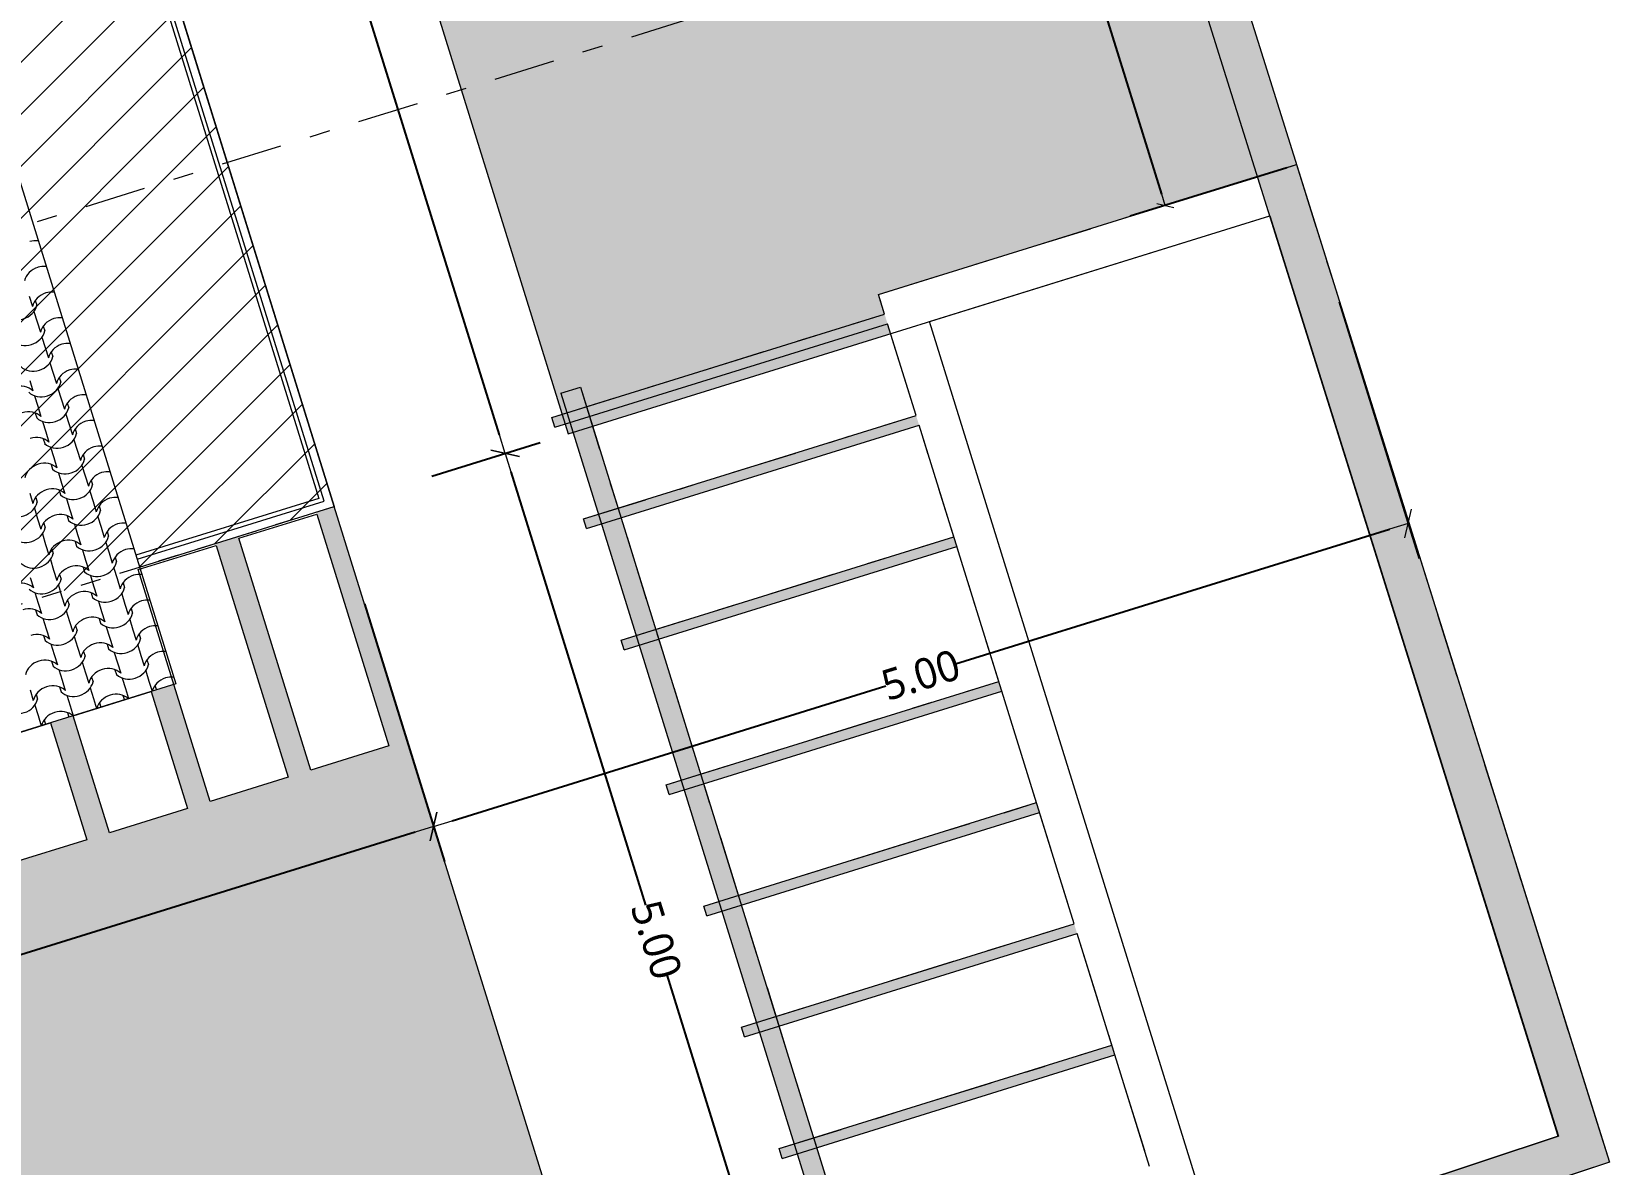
# Model space of a CAD drawing. Header units: metres. Extents: x -111189 to -108577, y -72951 to -72647.
# Drawn here: x -110186.16 to -110178.43, y -72666.55 to -72660.99 of the extents above; entities that cross this region are included whole.
import ezdxf

# ---------------------------------------------------------------- set-up
doc = ezdxf.new("R2010")
doc.units = ezdxf.units.M
doc.header["$MEASUREMENT"] = 0
for name, pattern in [('Dot & Dashed', [0.670278, 0.3175, -0.176389, 0, -0.176389]), ('OTK - Traço Ponto', [0.2, 0.1, -0.05, 0, -0.05]), ('OTK - Traço Ponto CORTES_ALÇ', [0.6, 0.3, -0.15, 0, -0.15])]:
    doc.linetypes.add(name, pattern=pattern)
for name, color, linetype in [('00 - Cotas Implantação', 7, 'Continuous'), ('00 - Muros - Pormenores', 7, 'Continuous'), ('03 - COBERTURA', 7, 'Continuous'), ('03 - LAJES', 7, 'Continuous'), ('05 - VIGA', 7, 'Continuous'), ('06 - ESCADAS _ GUARDAS', 7, 'Continuous'), ('07 - MUROS', 7, 'Continuous'), ('13 - IMPLANTAÇÃO (apoio).Layer Apoio', 7, 'Continuous'), ('14 - CORTES.Marcadores', 7, 'Continuous'), ('Planta Piso -1_1_01 - TERRENO PROPOSTO', 7, 'Continuous')]:
    doc.layers.add(name, color=color, linetype=linetype)
doc.styles.add('ESTILO_GERADO_2', font='malgunsl.ttf')
doc.styles.add('ESTILO_GERADO_3', font='AGENCYR.TTF')
doc.dimstyles.new('ESTILO_GERADO__1', dxfattribs={"dimtxt": 0.15, "dimasz": 0.095, "dimexe": 0.18, "dimexo": 0.5, "dimgap": 0, "dimtad": 1, "dimzin": 0, "dimdsep": 46, "dimtxsty": 'ESTILO_GERADO_2', "dimblk": 'ARROWHEAD_2', "dimblk1": 'ARROWHEAD_2', "dimblk2": 'ARROWHEAD_2', "dimcen": 0.09, "dimclrd": 7, "dimclre": 7, "dimclrt": 7, "dimadec": 0, "dimazin": 0, "dimtfac": 1, "dimtdec": 4, "dimtmove": 0, "dimatfit": 3, "dimfxl": 1, "dimtolj": 1, "dimtzin": 0, "dimarcsym": 0})
doc.dimstyles.new('ESTILO_GERADO__2', dxfattribs={"dimtxt": 0.15, "dimasz": 0.057, "dimexe": 0.18, "dimexo": 0.05, "dimgap": 0, "dimtad": 1, "dimzin": 0, "dimdsep": 46, "dimtxsty": 'ESTILO_GERADO_3', "dimblk": 'ARROWHEAD_2', "dimblk1": 'ARROWHEAD_2', "dimblk2": 'ARROWHEAD_2', "dimcen": 0.09, "dimclrd": 7, "dimclre": 7, "dimclrt": 7, "dimadec": 0, "dimazin": 0, "dimtfac": 1, "dimtdec": 4, "dimtmove": 0, "dimatfit": 3, "dimfxl": 1, "dimtolj": 1, "dimtzin": 0, "dimarcsym": 0})

# ---------------------------------------------------------------- blocks, each defined once
blk = doc.blocks.new('Laje_3_1', base_point=(-111162.0815, -72915.9705))
at = {"layer": '03 - LAJES', "color": 7, "linetype": 'Continuous', "lineweight": 13, "flags": 128}
blk.add_lwpolyline([(-111163.0365, -72916.2674), (-111162.0815, -72915.9705), (-111159.1279, -72925.472), (-111155.6894, -72924.4031), (-111154.2753, -72928.9149), (-111156.1365, -72929.5327), (-111158.8502, -72930.4076), (-111159.9176, -72926.9741), (-111160.2738, -72925.8282), (-111161.4909, -72921.913)], dxfattribs=at)
blk = doc.blocks.new('Malha_6_1', base_point=(-111154.2753, -72928.9149))
at = {"layer": '07 - MUROS', "linetype": 'Continuous', "lineweight": 0}
blk.add_hatch(color=250, dxfattribs=at).paths.add_polyline_path([(-111154.2753, -72928.9149), (-111156.1365, -72929.5327), (-111159.09, -72930.4849), (-111164.2662, -72932.1225), (-111169.7538, -72933.8587), (-111170.2586, -72934.0184), (-111170.1617, -72934.1975), (-111169.6945, -72934.0497), (-111164.1649, -72932.3002), (-111159.0287, -72930.6752), (-111156.0735, -72929.7225), (-111154.2123, -72929.1048), (-111154.0247, -72929.0425), (-111154.0845, -72928.8516), (-111155.5736, -72924.1053), (-111156.9911, -72919.5843), (-111158.4787, -72914.7125), (-111159.2416, -72912.4995), (-111159.816, -72910.1515), (-111159.8677, -72909.9405), (-111160.0737, -72910.0093), (-111162.78, -72910.9139), (-111165.9934, -72911.9879), (-111178.3602, -72915.7838), (-111179.4098, -72916.106), (-111179.8807, -72916.2505), (-111179.7835, -72916.4299), (-111179.3505, -72916.2969), (-111178.3009, -72915.9747), (-111165.9179, -72912.1735), (-111162.7323, -72911.1088), (-111160.0103, -72910.199), (-111159.432, -72912.5631), (-111158.6677, -72914.7777), (-111157.2206, -72919.5177), (-111155.764, -72924.165)])
at = {"layer": '07 - MUROS', "color": 7, "linetype": 'Continuous', "lineweight": 13, "flags": 128}
blk.add_lwpolyline([(-111158.4787, -72914.7125), (-111156.9911, -72919.5843), (-111155.5736, -72924.1053), (-111154.0845, -72928.8516), (-111154.0247, -72929.0425), (-111154.2123, -72929.1048), (-111156.0735, -72929.7225), (-111159.0287, -72930.6752), (-111164.1649, -72932.3002), (-111169.6945, -72934.0497), (-111170.1617, -72934.1975), (-111170.2586, -72934.0184), (-111169.7538, -72933.8587), (-111164.2662, -72932.1225), (-111159.09, -72930.4849), (-111156.1365, -72929.5327), (-111154.2753, -72928.9149), (-111155.764, -72924.165), (-111157.2206, -72919.5177), (-111158.6677, -72914.7777)], dxfattribs=at)
blk = doc.blocks.new('Laje_8_1', base_point=(-111161.669, -72921.3401))
at = {"layer": '03 - LAJES', "color": 7, "linetype": 'Continuous', "lineweight": 13, "flags": 128}
blk.add_lwpolyline([(-111161.2287, -72926.1251), (-111160.2738, -72925.8282), (-111161.4909, -72921.913)], dxfattribs=at)
blk = doc.blocks.new('Laje_9_1', base_point=(-111163.2274, -72916.3267))
at = {"layer": '03 - LAJES', "color": 7, "linetype": 'Continuous', "lineweight": 13, "flags": 128}
blk.add_lwpolyline([(-111163.2274, -72916.3267), (-111160.2738, -72925.8282)], close=True, dxfattribs=at)
blk = doc.blocks.new('Laje_17_1', base_point=(-111162.2212, -72926.4442))
at = {"layer": '03 - LAJES', "color": 7, "linetype": 'Continuous', "lineweight": 13, "flags": 128}
blk.add_lwpolyline([(-111162.0461, -72927.0075), (-111161.6641, -72926.8887), (-111161.486, -72927.4617), (-111161.8679, -72927.5804)], close=True, dxfattribs=at)
blk = doc.blocks.new('Laje_18_1', base_point=(-111161.7282, -72926.2909))
at = {"layer": '03 - LAJES', "color": 7, "linetype": 'Continuous', "lineweight": 13, "flags": 128}
blk.add_lwpolyline([(-111161.5531, -72926.8542), (-111161.1711, -72926.7355), (-111160.993, -72927.3084), (-111161.375, -72927.4272)], close=True, dxfattribs=at)
blk = doc.blocks.new('Laje_19_1', base_point=(-111161.2352, -72926.1377))
at = {"layer": '03 - LAJES', "color": 7, "linetype": 'Continuous', "lineweight": 13, "flags": 128}
blk.add_lwpolyline([(-111161.2352, -72926.1377), (-111160.8532, -72926.019), (-111160.5, -72927.1552), (-111160.882, -72927.2739)], close=True, dxfattribs=at)
blk = doc.blocks.new('Laje_20_1', base_point=(-111160.7422, -72925.9844))
at = {"layer": '03 - LAJES', "color": 7, "linetype": 'Continuous', "lineweight": 13, "flags": 128}
blk.add_lwpolyline([(-111160.7422, -72925.9844), (-111160.3602, -72925.8657), (-111160.007, -72927.0019), (-111160.389, -72927.1207)], close=True, dxfattribs=at)
blk = doc.blocks.new('Guarda_5_1', base_point=(-110957.0649, -73026.2797))
at = {"layer": '06 - ESCADAS _ GUARDAS', "color": 254, "linetype": 'Continuous', "lineweight": 13}
for p, q in [((-111161.5482, -72921.9308), (-111160.3489, -72925.7887)), ((-111160.3238, -72925.8019), (-111161.5291, -72921.9249)), ((-111160.3489, -72925.7887), (-111161.2465, -72926.0678)), ((-111161.2406, -72926.0869), (-111160.3238, -72925.8019))]:
    blk.add_line(p, q, dxfattribs=at)
at = {"layer": '06 - ESCADAS _ GUARDAS', "color": 7, "linetype": 'Continuous', "lineweight": 13}
for p, q in [((-111161.5482, -72921.9308), (-111160.3489, -72925.7887)), ((-111160.3238, -72925.8019), (-111161.5291, -72921.9249)), ((-111160.3489, -72925.7887), (-111161.2465, -72926.0678)), ((-111161.2406, -72926.0869), (-111160.3238, -72925.8019))]:
    blk.add_line(p, q, dxfattribs=at)
blk = doc.blocks.new('Viga_7_1', base_point=(-111159.0679, -72925.2439))
at = {"layer": '05 - VIGA', "linetype": 'Continuous', "lineweight": 0}
blk.add_hatch(color=255, dxfattribs=at).paths.add_polyline_path([(-111159.0679, -72925.2439), (-111159.1634, -72925.2736), (-111157.6842, -72930.0319), (-111157.5887, -72930.0023)])
at = {"layer": '05 - VIGA', "color": 7, "linetype": 'Continuous', "lineweight": 13}
for p, q in [((-111159.1634, -72925.2736), (-111159.0679, -72925.2439)), ((-111159.1634, -72925.2736), (-111157.6842, -72930.0319)), ((-111159.0679, -72925.2439), (-111157.5887, -72930.0023)), ((-111157.6842, -72930.0319), (-111157.5887, -72930.0023))]:
    blk.add_line(p, q, dxfattribs=at)
at = {"layer": '05 - VIGA', "color": 7, "linetype": 'Dot & Dashed', "lineweight": 13}
blk.add_line((-111159.0679, -72925.2439), (-111157.5887, -72930.0023), dxfattribs=at)
blk = doc.blocks.new('Viga_8_1', base_point=(-111159.0525, -72925.8895))
at = {"layer": '05 - VIGA', "linetype": 'Continuous', "lineweight": 0}
blk.add_hatch(color=255, dxfattribs=at).paths.add_polyline_path([(-111159.0525, -72925.8895), (-111159.0376, -72925.9372), (-111157.4077, -72925.4305), (-111157.4225, -72925.3828)])
at = {"layer": '05 - VIGA', "color": 7, "linetype": 'Continuous', "lineweight": 13}
for p, q in [((-111159.0525, -72925.8895), (-111157.4225, -72925.3828)), ((-111159.0376, -72925.9372), (-111157.4077, -72925.4305)), ((-111159.0376, -72925.9372), (-111159.0525, -72925.8895))]:
    blk.add_line(p, q, dxfattribs=at)
at = {"layer": '05 - VIGA', "color": 7, "linetype": 'Dot & Dashed', "lineweight": 13}
blk.add_line((-111159.0525, -72925.8895), (-111157.4225, -72925.3828), dxfattribs=at)
blk = doc.blocks.new('Viga_9_1', base_point=(-111159.2071, -72925.3919))
at = {"layer": '05 - VIGA', "linetype": 'Continuous', "lineweight": 0}
blk.add_hatch(color=255, dxfattribs=at).paths.add_polyline_path([(-111159.2071, -72925.3919), (-111159.1923, -72925.4397), (-111157.5624, -72924.933), (-111157.5772, -72924.8852)])
at = {"layer": '05 - VIGA', "color": 7, "linetype": 'Continuous', "lineweight": 13}
for p, q in [((-111159.2071, -72925.3919), (-111157.5772, -72924.8852)), ((-111159.1923, -72925.4397), (-111157.5624, -72924.933)), ((-111159.1923, -72925.4397), (-111159.2071, -72925.3919))]:
    blk.add_line(p, q, dxfattribs=at)
at = {"layer": '05 - VIGA', "color": 7, "linetype": 'Dot & Dashed', "lineweight": 13}
blk.add_line((-111159.2071, -72925.3919), (-111157.5772, -72924.8852), dxfattribs=at)
blk = doc.blocks.new('Viga_10_1', base_point=(-111158.8677, -72926.4839))
at = {"layer": '05 - VIGA', "linetype": 'Continuous', "lineweight": 0}
blk.add_hatch(color=255, dxfattribs=at).paths.add_polyline_path([(-111158.8677, -72926.4839), (-111158.8528, -72926.5316), (-111157.2229, -72926.0249), (-111157.2377, -72925.9772)])
at = {"layer": '05 - VIGA', "color": 7, "linetype": 'Continuous', "lineweight": 13}
for p, q in [((-111158.8677, -72926.4839), (-111157.2377, -72925.9772)), ((-111158.8528, -72926.5316), (-111157.2229, -72926.0249)), ((-111158.8528, -72926.5316), (-111158.8677, -72926.4839))]:
    blk.add_line(p, q, dxfattribs=at)
at = {"layer": '05 - VIGA', "color": 7, "linetype": 'Dot & Dashed', "lineweight": 13}
blk.add_line((-111158.8677, -72926.4839), (-111157.2377, -72925.9772), dxfattribs=at)
blk = doc.blocks.new('Viga_11_1', base_point=(-111158.6474, -72927.1924))
at = {"layer": '05 - VIGA', "linetype": 'Continuous', "lineweight": 0}
blk.add_hatch(color=255, dxfattribs=at).paths.add_polyline_path([(-111158.6474, -72927.1924), (-111158.6326, -72927.2401), (-111157.0027, -72926.7334), (-111157.0175, -72926.6857)])
at = {"layer": '05 - VIGA', "color": 7, "linetype": 'Continuous', "lineweight": 13}
for p, q in [((-111158.6474, -72927.1924), (-111157.0175, -72926.6857)), ((-111158.6326, -72927.2401), (-111157.0027, -72926.7334)), ((-111158.6326, -72927.2401), (-111158.6474, -72927.1924))]:
    blk.add_line(p, q, dxfattribs=at)
at = {"layer": '05 - VIGA', "color": 7, "linetype": 'Dot & Dashed', "lineweight": 13}
blk.add_line((-111158.6474, -72927.1924), (-111157.0175, -72926.6857), dxfattribs=at)
blk = doc.blocks.new('Viga_12_1', base_point=(-111158.4627, -72927.7868))
at = {"layer": '05 - VIGA', "linetype": 'Continuous', "lineweight": 0}
blk.add_hatch(color=255, dxfattribs=at).paths.add_polyline_path([(-111158.4627, -72927.7868), (-111158.4478, -72927.8345), (-111156.8179, -72927.3278), (-111156.8327, -72927.2801)])
at = {"layer": '05 - VIGA', "color": 7, "linetype": 'Continuous', "lineweight": 13}
for p, q in [((-111158.4627, -72927.7868), (-111156.8327, -72927.2801)), ((-111158.4478, -72927.8345), (-111156.8179, -72927.3278)), ((-111158.4478, -72927.8345), (-111158.4627, -72927.7868))]:
    blk.add_line(p, q, dxfattribs=at)
at = {"layer": '05 - VIGA', "color": 7, "linetype": 'Dot & Dashed', "lineweight": 13}
blk.add_line((-111158.4627, -72927.7868), (-111156.8327, -72927.2801), dxfattribs=at)
blk = doc.blocks.new('Viga_13_1', base_point=(-111158.278, -72928.3807))
at = {"layer": '05 - VIGA', "linetype": 'Continuous', "lineweight": 0}
blk.add_hatch(color=255, dxfattribs=at).paths.add_polyline_path([(-111158.278, -72928.3807), (-111158.2632, -72928.4284), (-111156.6333, -72927.9217), (-111156.6481, -72927.874)])
at = {"layer": '05 - VIGA', "color": 7, "linetype": 'Continuous', "lineweight": 13}
for p, q in [((-111158.278, -72928.3807), (-111156.6481, -72927.874)), ((-111158.2632, -72928.4284), (-111156.6333, -72927.9217)), ((-111158.2632, -72928.4284), (-111158.278, -72928.3807))]:
    blk.add_line(p, q, dxfattribs=at)
at = {"layer": '05 - VIGA', "color": 7, "linetype": 'Dot & Dashed', "lineweight": 13}
blk.add_line((-111158.278, -72928.3807), (-111156.6481, -72927.874), dxfattribs=at)
blk = doc.blocks.new('Viga_14_1', base_point=(-111158.0931, -72928.9757))
at = {"layer": '05 - VIGA', "linetype": 'Continuous', "lineweight": 0}
blk.add_hatch(color=255, dxfattribs=at).paths.add_polyline_path([(-111158.0931, -72928.9757), (-111158.0782, -72929.0235), (-111156.4483, -72928.5168), (-111156.4631, -72928.469)])
at = {"layer": '05 - VIGA', "color": 7, "linetype": 'Continuous', "lineweight": 13}
for p, q in [((-111158.0931, -72928.9757), (-111156.4631, -72928.469)), ((-111158.0782, -72929.0235), (-111156.4483, -72928.5168)), ((-111158.0782, -72929.0235), (-111158.0931, -72928.9757))]:
    blk.add_line(p, q, dxfattribs=at)
at = {"layer": '05 - VIGA', "color": 7, "linetype": 'Dot & Dashed', "lineweight": 13}
blk.add_line((-111158.0931, -72928.9757), (-111156.4631, -72928.469), dxfattribs=at)
blk = doc.blocks.new('ARROWHEAD_2')
at = {"color": 0, "linetype": 'Continuous', "lineweight": 0}
for p, q in [((0, 0), (-1, 0)), ((-0.378, -0.655), (0.378, 0.655))]:
    blk.add_line(p, q, dxfattribs=at)
blk = doc.blocks.new('*D3282')
at = {"layer": '00 - Muros - Pormenores', "color": 7, "linetype": 'Continuous', "lineweight": -2, "transparency": 16777216}
for p, q in [((-110184.3168, -72647.4495), (-110185.183, -72647.7187)), ((-110184.9942, -72647.7197), (-110182.8219, -72654.7078)), ((-110180.6195, -72661.7925), (-110182.7348, -72654.9881)), ((-110180.0078, -72661.662), (-110180.7745, -72661.9004))]:
    blk.add_line(p, q, dxfattribs=at)
at = {"layer": 'Defpoints', "color": 0, "linetype": 'Continuous', "transparency": 16777216}
for p in [(-110184.2691, -72647.4346), (-110179.96, -72661.6472), (-110180.6026, -72661.8469)]:
    blk.add_point(p, dxfattribs=at)
at = {"layer": '00 - Muros - Pormenores', "color": 7, "linetype": 'Continuous', "lineweight": -2, "transparency": 16777216, "xscale": 0.05700000000000001, "yscale": 0.05700000000000001, "zscale": 0.05700000000000001}
for p, rotation in [((-110185.0111, -72647.6653), 107.2685108002836), ((-110180.6026, -72661.8469), 287.2685108002837)]:
    blk.add_blockref('ARROWHEAD_2', p, dxfattribs=dict(at, rotation=rotation))
at = {"layer": '00 - Muros - Pormenores', "color": 7, "linetype": 'Continuous', "lineweight": 5, "transparency": 16777216, "insert": (-110182.7783, -72654.8479), "char_height": 0.15, "attachment_point": 5, "rotation": 287.26851, "style": 'ESTILO_GERADO_3'}
blk.add_mtext('\\A1;14.85', dxfattribs=at)
blk = doc.blocks.new('Plano de Corte_1_1', base_point=(-111175.814, -72928.8103))
at = {"layer": '14 - CORTES.Marcadores', "color": 7, "linetype": 'OTK - Traço Ponto CORTES_ALÇ', "lineweight": 5}
blk.add_line((-111175.5275, -72928.7212), (-111154.4899, -72922.1814), dxfattribs=at)
blk = doc.blocks.new('Viga_19_1', base_point=(-111157.6069, -72924.7897))
at = {"layer": '05 - VIGA', "color": 7, "linetype": 'Continuous', "lineweight": 13}
for p, q in [((-111157.6069, -72924.7897), (-111155.5586, -72924.153)), ((-111157.3565, -72924.9214), (-111155.6897, -72924.4032))]:
    blk.add_line(p, q, dxfattribs=at)
at = {"layer": '05 - VIGA', "color": 7, "linetype": 'Dot & Dashed', "lineweight": 13}
blk.add_line((-111157.6069, -72924.7897), (-111155.5586, -72924.153), dxfattribs=at)
blk = doc.blocks.new('Viga_20_1', base_point=(-111155.5586, -72924.153))
at = {"layer": '05 - VIGA', "color": 7, "linetype": 'Continuous', "lineweight": 13}
for p, q in [((-111155.5586, -72924.153), (-111154.0247, -72929.0425)), ((-111155.6897, -72924.4032), (-111154.2744, -72928.9146))]:
    blk.add_line(p, q, dxfattribs=at)
at = {"layer": '05 - VIGA', "color": 7, "linetype": 'Dot & Dashed', "lineweight": 13}
blk.add_line((-111155.5586, -72924.153), (-111154.0247, -72929.0425), dxfattribs=at)
blk = doc.blocks.new('Viga_21_1', base_point=(-111154.0247, -72929.0425))
at = {"layer": '05 - VIGA', "color": 7, "linetype": 'Continuous', "lineweight": 13}
for p, q in [((-111154.2744, -72928.9146), (-111155.943, -72929.4685)), ((-111154.0247, -72929.0425), (-111156.0735, -72929.7225))]:
    blk.add_line(p, q, dxfattribs=at)
at = {"layer": '05 - VIGA', "color": 7, "linetype": 'Dot & Dashed', "lineweight": 13}
blk.add_line((-111154.0247, -72929.0425), (-111156.0735, -72929.7225), dxfattribs=at)
blk = doc.blocks.new('Viga_22_1', base_point=(-111156.0735, -72929.7225))
at = {"layer": '05 - VIGA', "color": 7, "linetype": 'Continuous', "lineweight": 13}
for p, q in [((-111157.5772, -72924.8852), (-111157.6069, -72924.7897)), ((-111155.943, -72929.4685), (-111157.3565, -72924.9214)), ((-111157.4225, -72925.3828), (-111157.5624, -72924.933)), ((-111157.2377, -72925.9772), (-111157.4077, -72925.4305)), ((-111157.0175, -72926.6857), (-111157.2229, -72926.0249)), ((-111156.8327, -72927.2801), (-111157.0027, -72926.7334)), ((-111156.6481, -72927.874), (-111156.8179, -72927.3278)), ((-111156.4631, -72928.469), (-111156.6333, -72927.9217)), ((-111156.2781, -72929.0641), (-111156.4483, -72928.5168)), ((-111156.0735, -72929.7225), (-111156.2633, -72929.1118))]:
    blk.add_line(p, q, dxfattribs=at)
at = {"layer": '05 - VIGA', "color": 7, "linetype": 'Dot & Dashed', "lineweight": 13}
blk.add_line((-111156.0735, -72929.7225), (-111157.6069, -72924.7897), dxfattribs=at)
blk = doc.blocks.new('*X121', base_point=(-110957.0649, -73026.2797))
at = {"layer": '03 - COBERTURA', "color": 253, "linetype": 'Continuous', "lineweight": 9}
for p, q in [((-111161.7689, -72924.7977), (-111161.753, -72924.8487)), ((-111161.7393, -72924.8187), (-111161.732, -72924.8422)), ((-111161.7456, -72924.8725), (-111161.7298, -72924.9235)), ((-111161.7298, -72924.9235), (-111161.7139, -72924.9745)), ((-111161.7065, -72924.9982), (-111161.6907, -72925.0493)), ((-111161.7002, -72924.9445), (-111161.6929, -72924.968)), ((-111161.6907, -72925.0493), (-111161.6748, -72925.1003)), ((-111161.6611, -72925.0703), (-111161.6538, -72925.0937)), ((-111161.6674, -72925.124), (-111161.6516, -72925.175)), ((-111161.7664, -72925.2107), (-111161.7505, -72925.2618)), ((-111161.6516, -72925.175), (-111161.6357, -72925.2261)), ((-111161.622, -72925.1961), (-111161.6147, -72925.2195)), ((-111161.7432, -72925.2855), (-111161.7273, -72925.3365)), ((-111161.6283, -72925.2498), (-111161.6125, -72925.3008)), ((-111161.6125, -72925.3008), (-111161.5966, -72925.3519)), ((-111161.7397, -72925.3706), (-111161.7324, -72925.3941)), ((-111161.7273, -72925.3365), (-111161.7114, -72925.3875)), ((-111161.5892, -72925.3756), (-111161.5734, -72925.4266)), ((-111161.5829, -72925.3219), (-111161.5756, -72925.3453)), ((-111161.704, -72925.4113), (-111161.6882, -72925.4623)), ((-111161.6882, -72925.4623), (-111161.6723, -72925.5133)), ((-111161.5734, -72925.4266), (-111161.5575, -72925.4776)), ((-111161.5438, -72925.4477), (-111161.5365, -72925.4711)), ((-111161.7006, -72925.4964), (-111161.6933, -72925.5199)), ((-111161.6649, -72925.5371), (-111161.6491, -72925.5881)), ((-111161.5501, -72925.5014), (-111161.5343, -72925.5524)), ((-111161.6615, -72925.6222), (-111161.6542, -72925.6457)), ((-111161.6491, -72925.5881), (-111161.6332, -72925.6391)), ((-111161.5343, -72925.5524), (-111161.5184, -72925.6034)), ((-111161.5047, -72925.5734), (-111161.4974, -72925.5969)), ((-111161.6258, -72925.6629), (-111161.61, -72925.7139)), ((-111161.511, -72925.6272), (-111161.4952, -72925.6782)), ((-111161.4952, -72925.6782), (-111161.4793, -72925.7292)), ((-111161.4656, -72925.6992), (-111161.4583, -72925.7227)), ((-111161.7668, -72925.7627), (-111161.751, -72925.8137)), ((-111161.6224, -72925.748), (-111161.6151, -72925.7714)), ((-111161.61, -72925.7139), (-111161.5941, -72925.7649)), ((-111161.4719, -72925.753), (-111161.4561, -72925.804)), ((-111161.7436, -72925.8374), (-111161.7277, -72925.8884)), ((-111161.7372, -72925.7837), (-111161.73, -72925.8071)), ((-111161.5867, -72925.7887), (-111161.5709, -72925.8397)), ((-111161.5709, -72925.8397), (-111161.555, -72925.8907)), ((-111161.4561, -72925.804), (-111161.4402, -72925.855)), ((-111161.4265, -72925.825), (-111161.4192, -72925.8485)), ((-111161.7277, -72925.8884), (-111161.7119, -72925.9395)), ((-111161.6981, -72925.9095), (-111161.6909, -72925.9329)), ((-111161.5833, -72925.8738), (-111161.576, -72925.8972)), ((-111161.5476, -72925.9145), (-111161.5318, -72925.9655)), ((-111161.4328, -72925.8788), (-111161.417, -72925.9298)), ((-111161.417, -72925.9298), (-111161.4011, -72925.9808)), ((-111161.7045, -72925.9632), (-111161.6886, -72926.0142)), ((-111161.5442, -72925.9996), (-111161.5369, -72926.023)), ((-111161.5318, -72925.9655), (-111161.5159, -72926.0165)), ((-111161.3937, -72926.0046), (-111161.3779, -72926.0556)), ((-111161.3874, -72925.9508), (-111161.3801, -72925.9743)), ((-111161.6886, -72926.0142), (-111161.6728, -72926.0652)), ((-111161.659, -72926.0353), (-111161.6517, -72926.0587)), ((-111161.5085, -72926.0403), (-111161.4927, -72926.0913)), ((-111161.3779, -72926.0556), (-111161.362, -72926.1066)), ((-111161.3483, -72926.0766), (-111161.341, -72926.1001)), ((-111161.6654, -72926.089), (-111161.6495, -72926.14)), ((-111161.6495, -72926.14), (-111161.6337, -72926.191)), ((-111161.6199, -72926.161), (-111161.6126, -72926.1845)), ((-111161.5051, -72926.1254), (-111161.4978, -72926.1488)), ((-111161.4927, -72926.0913), (-111161.4768, -72926.1423)), ((-111161.3546, -72926.1303), (-111161.3388, -72926.1814)), ((-111161.7643, -72926.1757), (-111161.7485, -72926.2267)), ((-111161.6263, -72926.2148), (-111161.6104, -72926.2658)), ((-111161.4694, -72926.166), (-111161.4536, -72926.2171)), ((-111161.4536, -72926.2171), (-111161.4377, -72926.2681)), ((-111161.3388, -72926.1814), (-111161.3229, -72926.2324)), ((-111161.3092, -72926.2024), (-111161.3019, -72926.2258)), ((-111161.7411, -72926.2505), (-111161.7252, -72926.3015)), ((-111161.7252, -72926.3015), (-111161.7094, -72926.3525)), ((-111161.6104, -72926.2658), (-111161.5946, -72926.3168)), ((-111161.5808, -72926.2868), (-111161.5735, -72926.3103)), ((-111161.466, -72926.2511), (-111161.4587, -72926.2746)), ((-111161.4303, -72926.2918), (-111161.4145, -72926.3428)), ((-111161.3155, -72926.2561), (-111161.2997, -72926.3072)), ((-111161.2997, -72926.3072), (-111161.2838, -72926.3582)), ((-111161.7377, -72926.3356), (-111161.7304, -72926.359)), ((-111161.702, -72926.3763), (-111161.6861, -72926.4273)), ((-111161.5872, -72926.3406), (-111161.5713, -72926.3916)), ((-111161.5713, -72926.3916), (-111161.5555, -72926.4426)), ((-111161.4269, -72926.3769), (-111161.4196, -72926.4004)), ((-111161.4145, -72926.3428), (-111161.3986, -72926.3939)), ((-111161.2764, -72926.3819), (-111161.2605, -72926.4329)), ((-111161.2701, -72926.3282), (-111161.2628, -72926.3516)), ((-111161.6986, -72926.4614), (-111161.6913, -72926.4848)), ((-111161.6861, -72926.4273), (-111161.6703, -72926.4783)), ((-111161.5481, -72926.4664), (-111161.5322, -72926.5174)), ((-111161.5417, -72926.4126), (-111161.5344, -72926.4361)), ((-111161.3912, -72926.4176), (-111161.3754, -72926.4686)), ((-111161.3754, -72926.4686), (-111161.3595, -72926.5196)), ((-111161.2605, -72926.4329), (-111161.2447, -72926.484)), ((-111161.231, -72926.454), (-111161.2237, -72926.4774)), ((-111161.6629, -72926.5021), (-111161.647, -72926.5531)), ((-111161.5322, -72926.5174), (-111161.5163, -72926.5684)), ((-111161.5026, -72926.5384), (-111161.4953, -72926.5619)), ((-111161.3878, -72926.5027), (-111161.3805, -72926.5262)), ((-111161.3521, -72926.5434), (-111161.3363, -72926.5944)), ((-111161.2373, -72926.5077), (-111161.2214, -72926.5587)), ((-111161.6595, -72926.5872), (-111161.6522, -72926.6106)), ((-111161.647, -72926.5531), (-111161.6312, -72926.6041)), ((-111161.6238, -72926.6279), (-111161.6079, -72926.6789)), ((-111161.509, -72926.5922), (-111161.4931, -72926.6432)), ((-111161.3363, -72926.5944), (-111161.3204, -72926.6454)), ((-111161.2214, -72926.5587), (-111161.2056, -72926.6097)), ((-111161.1919, -72926.5798), (-111161.1846, -72926.6032)), ((-111161.6079, -72926.6789), (-111161.5921, -72926.7299)), ((-111161.4931, -72926.6432), (-111161.4772, -72926.6942)), ((-111161.4635, -72926.6642), (-111161.4562, -72926.6877)), ((-111161.3487, -72926.6285), (-111161.3414, -72926.652)), ((-111161.313, -72926.6692), (-111161.2972, -72926.7202)), ((-111161.1982, -72926.6335), (-111161.1823, -72926.6845)), ((-111161.1823, -72926.6845), (-111161.1669, -72926.7342)), ((-111161.1528, -72926.7055), (-111161.1459, -72926.7277)), ((-111161.7648, -72926.7276), (-111161.7489, -72926.7786)), ((-111161.7352, -72926.7487), (-111161.7279, -72926.7721)), ((-111161.6204, -72926.713), (-111161.6131, -72926.7364)), ((-111161.5847, -72926.7536), (-111161.5688, -72926.8047)), ((-111161.4699, -72926.718), (-111161.454, -72926.769)), ((-111161.454, -72926.769), (-111161.4386, -72926.8186)), ((-111161.3096, -72926.7543), (-111161.3027, -72926.7764)), ((-111161.2972, -72926.7202), (-111161.2817, -72926.7699)), ((-111161.7415, -72926.8024), (-111161.7257, -72926.8534)), ((-111161.7257, -72926.8534), (-111161.7102, -72926.9031)), ((-111161.5813, -72926.8388), (-111161.5744, -72926.8609)), ((-111161.5688, -72926.8047), (-111161.5534, -72926.8543)), ((-111161.4244, -72926.79), (-111161.4175, -72926.8121)), ((-111161.6961, -72926.8744), (-111161.6892, -72926.8965))]:
    blk.add_line(p, q, dxfattribs=at)
for centre, major_axis, start_param, end_param in [((-111161.7422, -72924.6079), (0.0883, 0.0274), 1.123976, 1.56782), ((-111161.7025, -72924.7336), (0.0883, 0.0274), 1.573772, 2.670554), ((-111161.7031, -72924.7337), (0.0883, 0.0274), 1.123976, 1.56782), ((-111161.8212, -72924.832), (0.0878, 0.0273), 3.607672, 5.817106), ((-111161.6634, -72924.8593), (0.0883, 0.0274), 1.573772, 2.670554), ((-111161.664, -72924.8595), (0.0883, 0.0274), 1.123976, 1.56782), ((-111161.6243, -72924.9851), (0.0883, 0.0274), 1.573772, 2.670554), ((-111161.6249, -72924.9853), (0.0883, 0.0274), 1.123976, 1.56782), ((-111161.7821, -72924.9578), (0.0878, 0.0273), 3.607672, 5.817106), ((-111161.5852, -72925.1109), (0.0883, 0.0274), 1.573772, 2.670554), ((-111161.5858, -72925.1111), (0.0883, 0.0274), 1.123976, 1.56782), ((-111161.743, -72925.0836), (0.0878, 0.0273), 3.607672, 5.817106), ((-111161.5466, -72925.2369), (0.0883, 0.0274), 1.123976, 1.56782), ((-111161.8183, -72925.3213), (0.0883, 0.0274), 0.471039, 1.56782), ((-111161.7039, -72925.2093), (0.0878, 0.0273), 3.607672, 5.817106), ((-111161.5461, -72925.2367), (0.0883, 0.0274), 1.573772, 2.670554), ((-111161.507, -72925.3625), (0.0883, 0.0274), 1.573772, 2.670554), ((-111161.5075, -72925.3627), (0.0883, 0.0274), 1.123976, 1.56782), ((-111161.7792, -72925.4471), (0.0883, 0.0274), 0.471039, 1.56782), ((-111161.6648, -72925.3351), (0.0878, 0.0273), 3.607672, 5.817106), ((-111161.4679, -72925.4883), (0.0883, 0.0274), 1.573772, 2.670554), ((-111161.4684, -72925.4885), (0.0883, 0.0274), 1.123976, 1.56782), ((-111161.7401, -72925.5729), (0.0883, 0.0274), 0.471039, 1.56782), ((-111161.6257, -72925.4609), (0.0878, 0.0273), 3.607672, 5.817106), ((-111161.4288, -72925.6141), (0.0883, 0.0274), 1.573772, 2.670554), ((-111161.4293, -72925.6142), (0.0883, 0.0274), 1.123976, 1.56782), ((-111161.7005, -72925.6985), (0.0883, 0.0274), 1.573772, 2.670554), ((-111161.701, -72925.6987), (0.0883, 0.0274), 0.471039, 1.56782), ((-111161.5866, -72925.5867), (0.0878, 0.0273), 3.607672, 5.817106), ((-111161.3897, -72925.7399), (0.0883, 0.0274), 1.573772, 2.670554), ((-111161.3902, -72925.74), (0.0883, 0.0274), 1.123976, 1.56782), ((-111161.6614, -72925.8243), (0.0883, 0.0274), 1.573772, 2.670554), ((-111161.6619, -72925.8245), (0.0883, 0.0274), 0.471039, 1.56782), ((-111161.5475, -72925.7125), (0.0878, 0.0273), 3.607672, 5.817106), ((-111161.8191, -72925.7969), (0.0878, 0.0273), 3.607672, 5.817106), ((-111161.5084, -72925.8383), (0.0878, 0.0273), 3.607672, 5.817106), ((-111161.3506, -72925.8657), (0.0883, 0.0274), 1.573772, 2.670554), ((-111161.3511, -72925.8658), (0.0883, 0.0274), 1.123976, 1.56782), ((-111161.6223, -72925.9501), (0.0883, 0.0274), 1.573772, 2.670554), ((-111161.6228, -72925.9503), (0.0883, 0.0274), 0.471039, 1.56782), ((-111161.3115, -72925.9914), (0.0883, 0.0274), 1.573772, 2.670554), ((-111161.312, -72925.9916), (0.0883, 0.0274), 1.123976, 1.56782), ((-111161.78, -72925.9227), (0.0878, 0.0273), 3.607672, 5.817106), ((-111161.5832, -72926.0759), (0.0883, 0.0274), 1.573772, 2.670554), ((-111161.5837, -72926.0761), (0.0883, 0.0274), 0.471039, 1.56782), ((-111161.4693, -72925.9641), (0.0878, 0.0273), 3.607672, 5.817106), ((-111161.7409, -72926.0485), (0.0878, 0.0273), 3.607672, 5.817106), ((-111161.2724, -72926.1172), (0.0883, 0.0274), 1.573772, 2.670554), ((-111161.2729, -72926.1174), (0.0883, 0.0274), 1.123976, 1.56782), ((-111161.5441, -72926.2017), (0.0883, 0.0274), 1.573772, 2.670554), ((-111161.5446, -72926.2018), (0.0883, 0.0274), 0.471039, 1.56782), ((-111161.4302, -72926.0899), (0.0878, 0.0273), 3.607672, 5.817106), ((-111161.2338, -72926.2432), (0.0883, 0.0274), 1.123976, 1.56782), ((-111161.8162, -72926.2863), (0.0883, 0.0274), 0.471039, 1.56782), ((-111161.7018, -72926.1743), (0.0878, 0.0273), 3.607672, 5.817106), ((-111161.5055, -72926.3276), (0.0883, 0.0274), 0.471039, 1.56782), ((-111161.3911, -72926.2157), (0.0878, 0.0273), 3.607672, 5.817106), ((-111161.2333, -72926.243), (0.0883, 0.0274), 1.573772, 2.670554), ((-111161.6627, -72926.3001), (0.0878, 0.0273), 3.607672, 5.817106), ((-111161.505, -72926.3275), (0.0883, 0.0274), 1.573772, 2.670554), ((-111161.1942, -72926.3688), (0.0883, 0.0274), 1.573772, 2.670554), ((-111161.1947, -72926.369), (0.0883, 0.0274), 1.123976, 1.56782), ((-111161.7771, -72926.4121), (0.0883, 0.0274), 0.471039, 1.56782), ((-111161.4659, -72926.4533), (0.0883, 0.0274), 1.573772, 2.670554), ((-111161.4664, -72926.4534), (0.0883, 0.0274), 0.471039, 1.56782), ((-111161.3519, -72926.3414), (0.0878, 0.0273), 3.607672, 5.817106), ((-111161.738, -72926.5379), (0.0883, 0.0274), 0.471039, 1.56782), ((-111161.6236, -72926.4259), (0.0878, 0.0273), 3.607672, 5.817106), ((-111161.1551, -72926.4946), (0.0883, 0.0274), 1.573772, 2.670554), ((-111161.1556, -72926.4948), (0.0883, 0.0274), 1.123976, 1.56782), ((-111161.4267, -72926.5791), (0.0883, 0.0274), 1.573772, 2.670554), ((-111161.4273, -72926.5792), (0.0883, 0.0274), 0.471039, 1.56782), ((-111161.3128, -72926.4672), (0.0878, 0.0273), 3.607672, 5.817106), ((-111161.116, -72926.6204), (0.0883, 0.0274), 1.573772, 2.670554), ((-111161.1165, -72926.6206), (0.0883, 0.0274), 1.123976, 1.56782), ((-111161.6984, -72926.6635), (0.0883, 0.0274), 1.573772, 2.670554), ((-111161.6989, -72926.6637), (0.0883, 0.0274), 0.471039, 1.56782), ((-111161.5845, -72926.5517), (0.0878, 0.0273), 3.607672, 5.817106), ((-111161.3876, -72926.7048), (0.0883, 0.0274), 1.573772, 2.670554), ((-111161.3882, -72926.705), (0.0883, 0.0274), 0.471039, 1.56782), ((-111161.2737, -72926.593), (0.0878, 0.0273), 3.607672, 5.817106), ((-111161.6598, -72926.7895), (0.0883, 0.0274), 0.471039, 1.56782), ((-111161.5454, -72926.6775), (0.0878, 0.0273), 3.607672, 5.817106), ((-111161.0769, -72926.7462), (0.0883, 0.0274), 1.573772, 2.650876), ((-111161.0774, -72926.7463), (0.0883, 0.0274), 1.123976, 1.56782), ((-111161.8171, -72926.7619), (0.0878, 0.0273), 3.607672, 5.817106), ((-111161.6593, -72926.7893), (0.0883, 0.0274), 1.573772, 2.670554), ((-111161.3485, -72926.8306), (0.0883, 0.0274), 1.573772, 2.650876), ((-111161.3491, -72926.8308), (0.0883, 0.0274), 0.490717, 1.56782), ((-111161.6202, -72926.9151), (0.0883, 0.0274), 1.573772, 2.650876), ((-111161.6207, -72926.9152), (0.0883, 0.0274), 0.490717, 1.56782)]:
    blk.add_ellipse(centre, major_axis=major_axis, ratio=0.876216, start_param=start_param, end_param=end_param, dxfattribs=at)
blk = doc.blocks.new('Cobertura_2_1', base_point=(-111162.6239, -72921.6369))
at = {"layer": '03 - COBERTURA', "color": 7, "linetype": 'Continuous', "lineweight": 13, "flags": 128}
for points in [[(-111161.9263, -72923.881), (-111161.0506, -72926.698)], [(-111161.0506, -72926.698), (-111167.2099, -72928.6127)]]:
    blk.add_lwpolyline(points, dxfattribs=at)
at = {"layer": '03 - COBERTURA', "color": 7, "linetype": 'Continuous', "lineweight": 13}
blk.add_blockref('*X121', (-110957.0649, -73026.2797), dxfattribs=at)
blk = doc.blocks.new('*D3283')
at = {"layer": '00 - Cotas Implantação', "color": 7, "linetype": 'Continuous', "lineweight": -2, "transparency": 16777216}
for p, q in [((-110179.7506, -72662.319), (-110179.3591, -72663.5782)), ((-110179.5033, -72663.4346), (-110181.6303, -72664.0958)), ((-110184.528, -72663.8002), (-110184.1354, -72665.063)), ((-110184.0982, -72664.8629), (-110181.972, -72664.202))]:
    blk.add_line(p, q, dxfattribs=at)
at = {"layer": 'Defpoints', "color": 0, "linetype": 'Continuous', "transparency": 16777216}
for p in [(-110179.899, -72661.8415), (-110184.6764, -72663.3228), (-110184.1889, -72664.8911)]:
    blk.add_point(p, dxfattribs=at)
at = {"layer": '00 - Cotas Implantação', "color": 7, "linetype": 'Continuous', "lineweight": -2, "transparency": 16777216, "xscale": 0.095, "yscale": 0.095, "zscale": 0.095}
for p, rotation in [((-110179.4126, -72663.4063), 17.26855362301489), ((-110184.1889, -72664.8911), 197.2685536230149)]:
    blk.add_blockref('ARROWHEAD_2', p, dxfattribs=dict(at, rotation=rotation))
at = {"layer": '00 - Cotas Implantação', "color": 7, "linetype": 'Continuous', "lineweight": 5, "transparency": 16777216, "insert": (-110181.8012, -72664.1489), "char_height": 0.15, "attachment_point": 5, "rotation": 17.26855, "style": 'ESTILO_GERADO_2'}
blk.add_mtext('\\A1;5.00', dxfattribs=at)
blk = doc.blocks.new('*D3284')
at = {"layer": '00 - Cotas Implantação', "color": 7, "linetype": 'Continuous', "lineweight": -2, "transparency": 16777216}
for p, q in [((-110184.528, -72663.8002), (-110184.1354, -72665.063)), ((-110184.2796, -72664.9193), (-110188.7413, -72666.3063)), ((-110193.5498, -72667.8011), (-110189.089, -72666.4144)), ((-110193.9785, -72666.7419), (-110193.5871, -72668.0012))]:
    blk.add_line(p, q, dxfattribs=at)
at = {"layer": 'Defpoints', "color": 0, "linetype": 'Continuous', "transparency": 16777216}
for p in [(-110184.6764, -72663.3228), (-110194.127, -72666.2645), (-110193.6405, -72667.8293)]:
    blk.add_point(p, dxfattribs=at)
at = {"layer": '00 - Cotas Implantação', "color": 7, "linetype": 'Continuous', "lineweight": -2, "transparency": 16777216, "xscale": 0.095, "yscale": 0.095, "zscale": 0.095}
for p, rotation in [((-110184.1889, -72664.8911), 17.26855362301489), ((-110193.6405, -72667.8293), 197.2685536230149)]:
    blk.add_blockref('ARROWHEAD_2', p, dxfattribs=dict(at, rotation=rotation))
at = {"layer": '00 - Cotas Implantação', "color": 7, "linetype": 'Continuous', "lineweight": 5, "transparency": 16777216, "insert": (-110188.9151, -72666.3603), "char_height": 0.15, "attachment_point": 5, "rotation": 17.26855, "style": 'ESTILO_GERADO_2'}
blk.add_mtext('\\A1;9.90', dxfattribs=at)
blk = doc.blocks.new('*D3288')
at = {"layer": '00 - Cotas Implantação', "color": 7, "linetype": 'Continuous', "lineweight": -2, "transparency": 16777216}
for p, q in [((-110184.1977, -72663.1739), (-110183.6663, -72663.0087)), ((-110183.8099, -72663.1529), (-110183.1499, -72665.2761)), ((-110182.3834, -72667.7418), (-110183.0437, -72665.6177)), ((-110182.7148, -72667.9443), (-110182.1833, -72667.7791))]:
    blk.add_line(p, q, dxfattribs=at)
at = {"layer": 'Defpoints', "color": 0, "linetype": 'Continuous', "transparency": 16777216}
for p in [(-110183.8382, -72663.0622), (-110184.6752, -72663.3224), (-110183.1923, -72668.0927)]:
    blk.add_point(p, dxfattribs=at)
at = {"layer": '00 - Cotas Implantação', "color": 7, "linetype": 'Continuous', "lineweight": -2, "transparency": 16777216, "xscale": 0.095, "yscale": 0.095, "zscale": 0.095}
for p, rotation in [((-110183.8382, -72663.0622), 107.2685084982891), ((-110182.3552, -72667.8325), 287.2685084982891)]:
    blk.add_blockref('ARROWHEAD_2', p, dxfattribs=dict(at, rotation=rotation))
at = {"layer": '00 - Cotas Implantação', "color": 7, "linetype": 'Continuous', "lineweight": 5, "transparency": 16777216, "insert": (-110183.0968, -72665.4469), "char_height": 0.15, "attachment_point": 5, "rotation": 287.26851, "style": 'ESTILO_GERADO_2'}
blk.add_mtext('\\A1;5.00', dxfattribs=at)
blk = doc.blocks.new('*D3289')
at = {"layer": '00 - Cotas Implantação', "color": 7, "linetype": 'Continuous', "lineweight": -2, "transparency": 16777216}
for p, q in [((-110187.1514, -72653.6725), (-110186.6199, -72653.5072)), ((-110186.7636, -72653.6514), (-110185.3683, -72658.14)), ((-110183.8664, -72662.9715), (-110185.262, -72658.482)), ((-110184.1977, -72663.1739), (-110183.6663, -72663.0087))]:
    blk.add_line(p, q, dxfattribs=at)
at = {"layer": 'Defpoints', "color": 0, "linetype": 'Continuous', "transparency": 16777216}
for p in [(-110186.7918, -72653.5607), (-110187.6288, -72653.8209), (-110184.6752, -72663.3224)]:
    blk.add_point(p, dxfattribs=at)
at = {"layer": '00 - Cotas Implantação', "color": 7, "linetype": 'Continuous', "lineweight": -2, "transparency": 16777216, "xscale": 0.095, "yscale": 0.095, "zscale": 0.095}
for p, rotation in [((-110186.7918, -72653.5607), 107.2685084982891), ((-110183.8382, -72663.0622), 287.2685084982891)]:
    blk.add_blockref('ARROWHEAD_2', p, dxfattribs=dict(at, rotation=rotation))
at = {"layer": '00 - Cotas Implantação', "color": 7, "linetype": 'Continuous', "lineweight": 5, "transparency": 16777216, "insert": (-110185.3151, -72658.311), "char_height": 0.15, "attachment_point": 5, "rotation": 287.26851, "style": 'ESTILO_GERADO_2'}
blk.add_mtext('\\A1;9.95', dxfattribs=at)

msp = doc.modelspace()

# ---------------------------------------------------------------- hatches: boundary and pattern name
at = {"layer": '13 - IMPLANTAÇÃO (apoio).Layer Apoio', "linetype": 'Continuous', "lineweight": 13}
h = msp.add_hatch(dxfattribs=at)
h.set_pattern_fill('MASONRY_BLOCK_0001', color=134, style=0, pattern_type=2)
h.set_pattern_definition([(45, (-110190.99825, -72660.07814), (-0.1272792, 0.1272792), [])])
h.paths.add_polyline_path([(-110197.3213, -72656.8339), (-110195.7629, -72661.8473), (-110195.5233, -72661.7728), (-110194.1281, -72666.2609), (-110184.6752, -72663.3224), (-110187.6288, -72653.8209)])
at = {"layer": 'Planta Piso -1_1_01 - TERRENO PROPOSTO', "linetype": 'Continuous', "lineweight": 0, "true_color": 0xd7ebd2, "transparency": 33554539}
for points in [[(-110181.9489, -72662.4749), (-110181.9638, -72662.4271), (-110182.0083, -72662.2839), (-110180.1506, -72661.7064), (-110180.1654, -72661.6592), (-110181.622, -72657.0118), (-110182.2815, -72654.8518), (-110182.2815, -72654.8518), (-110183.0691, -72652.2718), (-110183.8334, -72650.0572), (-110184.4117, -72647.6932), (-110184.4979, -72647.722), (-110187.2867, -72648.6541), (-110188.6957, -72649.125), (-110189.0516, -72649.244), (-110188.9665, -72649.5177), (-110188.9429, -72649.5936), (-110188.9235, -72649.6562), (-110188.8697, -72649.8291), (-110188.8458, -72649.906), (-110188.8306, -72649.955), (-110188.8184, -72649.9943), (-110188.2379, -72651.8615), (-110188.202, -72651.9771), (-110188.1218, -72652.2352), (-110187.9851, -72652.675), (-110186.8392, -72652.3187), (-110186.4829, -72653.4647), (-110186.4829, -72653.4647), (-110183.5293, -72662.9662)], [(-110189.1579, -72669.7633), (-110188.5821, -72669.5819), (-110188.2012, -72669.4618), (-110188.1326, -72669.4402), (-110187.9388, -72669.3791), (-110187.3479, -72669.1928), (-110184.8898, -72668.4181), (-110183.2516, -72667.9017), (-110184.319, -72664.4683), (-110184.3791, -72664.2749), (-110184.4447, -72664.0639), (-110184.5031, -72663.8759), (-110184.6195, -72663.5013), (-110184.6748, -72663.3238), (-110184.7642, -72663.3516), (-110184.4084, -72664.4961), (-110184.7904, -72664.6148), (-110185.1462, -72663.4702), (-110185.2572, -72663.5047), (-110184.9014, -72664.6493), (-110185.2834, -72664.7681), (-110185.4615, -72664.1951), (-110185.5725, -72664.2296), (-110185.3944, -72664.8026), (-110185.7764, -72664.9213), (-110185.9545, -72664.3484), (-110186.0648, -72664.3827), (-110186.0655, -72664.3829), (-110185.8874, -72664.9558), (-110186.2694, -72665.0746), (-110186.4475, -72664.5016), (-110186.5585, -72664.5361), (-110186.3804, -72665.1091), (-110186.7623, -72665.2278), (-110186.9404, -72664.6549), (-110187.0515, -72664.6894), (-110186.8734, -72665.2623), (-110187.2553, -72665.3811), (-110187.4334, -72664.8081), (-110187.5445, -72664.8426), (-110187.3663, -72665.4156), (-110187.7483, -72665.5343), (-110187.9264, -72664.9614), (-110188.0374, -72664.9959), (-110187.8593, -72665.5688), (-110188.2413, -72665.6876), (-110188.4194, -72665.1146), (-110188.5304, -72665.1491), (-110188.3523, -72665.7221), (-110188.7343, -72665.8408), (-110188.9124, -72665.2679), (-110189.0234, -72665.3024), (-110188.8453, -72665.8754), (-110189.2273, -72665.9941), (-110189.4054, -72665.4211), (-110189.5009, -72665.4508), (-110189.3228, -72666.0238), (-110189.5901, -72666.1069), (-110189.8575, -72666.19), (-110190.1249, -72666.2731), (-110190.3923, -72666.3562), (-110190.6597, -72666.4394), (-110190.927, -72666.5225), (-110191.1944, -72666.6056), (-110191.135, -72666.7966), (-110195.0025, -72667.9988), (-110196.368, -72663.6062), (-110197.1319, -72663.8437), (-110199.0911, -72657.5412), (-110201.5797, -72658.3148), (-110200.0071, -72661.2187), (-110194.4659, -72671.4511), (-110193.7036, -72671.2035), (-110192.9322, -72670.953), (-110191.5701, -72670.5237), (-110191.139, -72670.3878), (-110190.7413, -72670.2624)]]:
    msp.add_hatch(color=254, dxfattribs=at).paths.add_polyline_path(points)

# ---------------------------------------------------------------- linework, layer by layer
at = {"layer": '13 - IMPLANTAÇÃO (apoio).Layer Apoio', "color": 134, "linetype": 'OTK - Traço Ponto', "lineweight": 13, "flags": 128}
msp.add_lwpolyline([(-110197.3213, -72656.8339), (-110195.7629, -72661.8473), (-110195.5233, -72661.7728), (-110194.1281, -72666.2609), (-110184.6752, -72663.3224), (-110187.6288, -72653.8209)], close=True, dxfattribs=at)

# ---------------------------------------------------------------- block references
at = {"layer": '03 - COBERTURA', "color": 7, "linetype": 'Continuous', "lineweight": 13}
msp.add_blockref('Cobertura_2_1', (-110187.0253, -72659.1311), dxfattribs=at)
at = {"layer": '03 - LAJES', "color": 7, "linetype": 'Continuous', "lineweight": 13}
for name, p in [('Laje_3_1', (-110186.4829, -72653.4647)), ('Laje_9_1', (-110187.6288, -72653.8209)), ('Laje_8_1', (-110186.0704, -72658.8342)), ('Laje_20_1', (-110185.1436, -72663.4786)), ('Laje_19_1', (-110185.6366, -72663.6318)), ('Laje_18_1', (-110186.1296, -72663.7851)), ('Laje_17_1', (-110186.6226, -72663.9384))]:
    msp.add_blockref(name, p, dxfattribs=at)
at = {"layer": '05 - VIGA', "color": 7, "lineweight": 13}
for name, p in [('Viga_19_1', (-110182.0083, -72662.2839)), ('Viga_20_1', (-110179.96, -72661.6472)), ('Viga_22_1', (-110180.4749, -72667.2167)), ('Viga_9_1', (-110183.6085, -72662.8861)), ('Viga_7_1', (-110183.4693, -72662.7381)), ('Viga_8_1', (-110183.4539, -72663.3836)), ('Viga_10_1', (-110183.2691, -72663.978)), ('Viga_11_1', (-110183.0488, -72664.6865)), ('Viga_12_1', (-110182.8641, -72665.2809)), ('Viga_13_1', (-110182.6795, -72665.8748)), ('Viga_14_1', (-110182.4945, -72666.4699)), ('Viga_21_1', (-110178.4261, -72666.5366))]:
    msp.add_blockref(name, p, dxfattribs=at)
at = {"layer": '06 - ESCADAS _ GUARDAS', "color": 7, "linetype": 'Continuous', "lineweight": 13}
msp.add_blockref('Guarda_5_1', (-109981.4663, -72763.7739), dxfattribs=at)
at = {"layer": '07 - MUROS', "color": 7, "lineweight": 13}
msp.add_blockref('Malha_6_1', (-110178.6767, -72666.4091), dxfattribs=at)
at = {"layer": '14 - CORTES.Marcadores', "color": 7, "lineweight": 5}
msp.add_blockref('Plano de Corte_1_1', (-110200.2154, -72666.3044), dxfattribs=at)

# ---------------------------------------------------------------- dimensions: what is measured, and where the dimension line sits
at = {"layer": '00 - Cotas Implantação', "color": 7, "linetype": 'Continuous', "lineweight": 5}
for base, p1, p2, angle, picture, middle, turn in [((-110186.7918, -72653.5607), (-110184.6752, -72663.3224), (-110187.6288, -72653.8209), 107.26851, '*D3289', (-110185.3151, -72658.311), 287.26851), ((-110184.1889, -72664.8911), (-110179.899, -72661.8415), (-110184.6764, -72663.3228), 197.26855, '*D3283', (-110181.8012, -72664.1489), 17.26855), ((-110183.8382, -72663.0622), (-110183.1923, -72668.0927), (-110184.6752, -72663.3224), 107.26851, '*D3288', (-110183.0968, -72665.4469), 287.26851), ((-110193.6405, -72667.8293), (-110184.6764, -72663.3228), (-110194.127, -72666.2645), 197.26855, '*D3284', (-110188.9151, -72666.3603), 17.26855)]:
    dim = msp.add_linear_dim(base=base, p1=p1, p2=p2, angle=angle, dimstyle='ESTILO_GERADO__1', dxfattribs=at)
    dim.commit()
    dim.dimension.update_dxf_attribs({"geometry": picture, "text_midpoint": middle, "dimtype": 160, "text_rotation": turn})
at = {"layer": '00 - Muros - Pormenores', "color": 7, "linetype": 'Continuous', "lineweight": 5}
dim = msp.add_linear_dim(base=(-110180.6026, -72661.8469), p1=(-110184.2691, -72647.4346), p2=(-110179.96, -72661.6472), angle=287.26851, dimstyle='ESTILO_GERADO__2', dxfattribs=at)
dim.commit()
dim.dimension.update_dxf_attribs({"geometry": '*D3282', "text_midpoint": (-110182.7783, -72654.8479), "dimtype": 160, "text_rotation": 287.26851})

doc.saveas('drawing.dxf')
